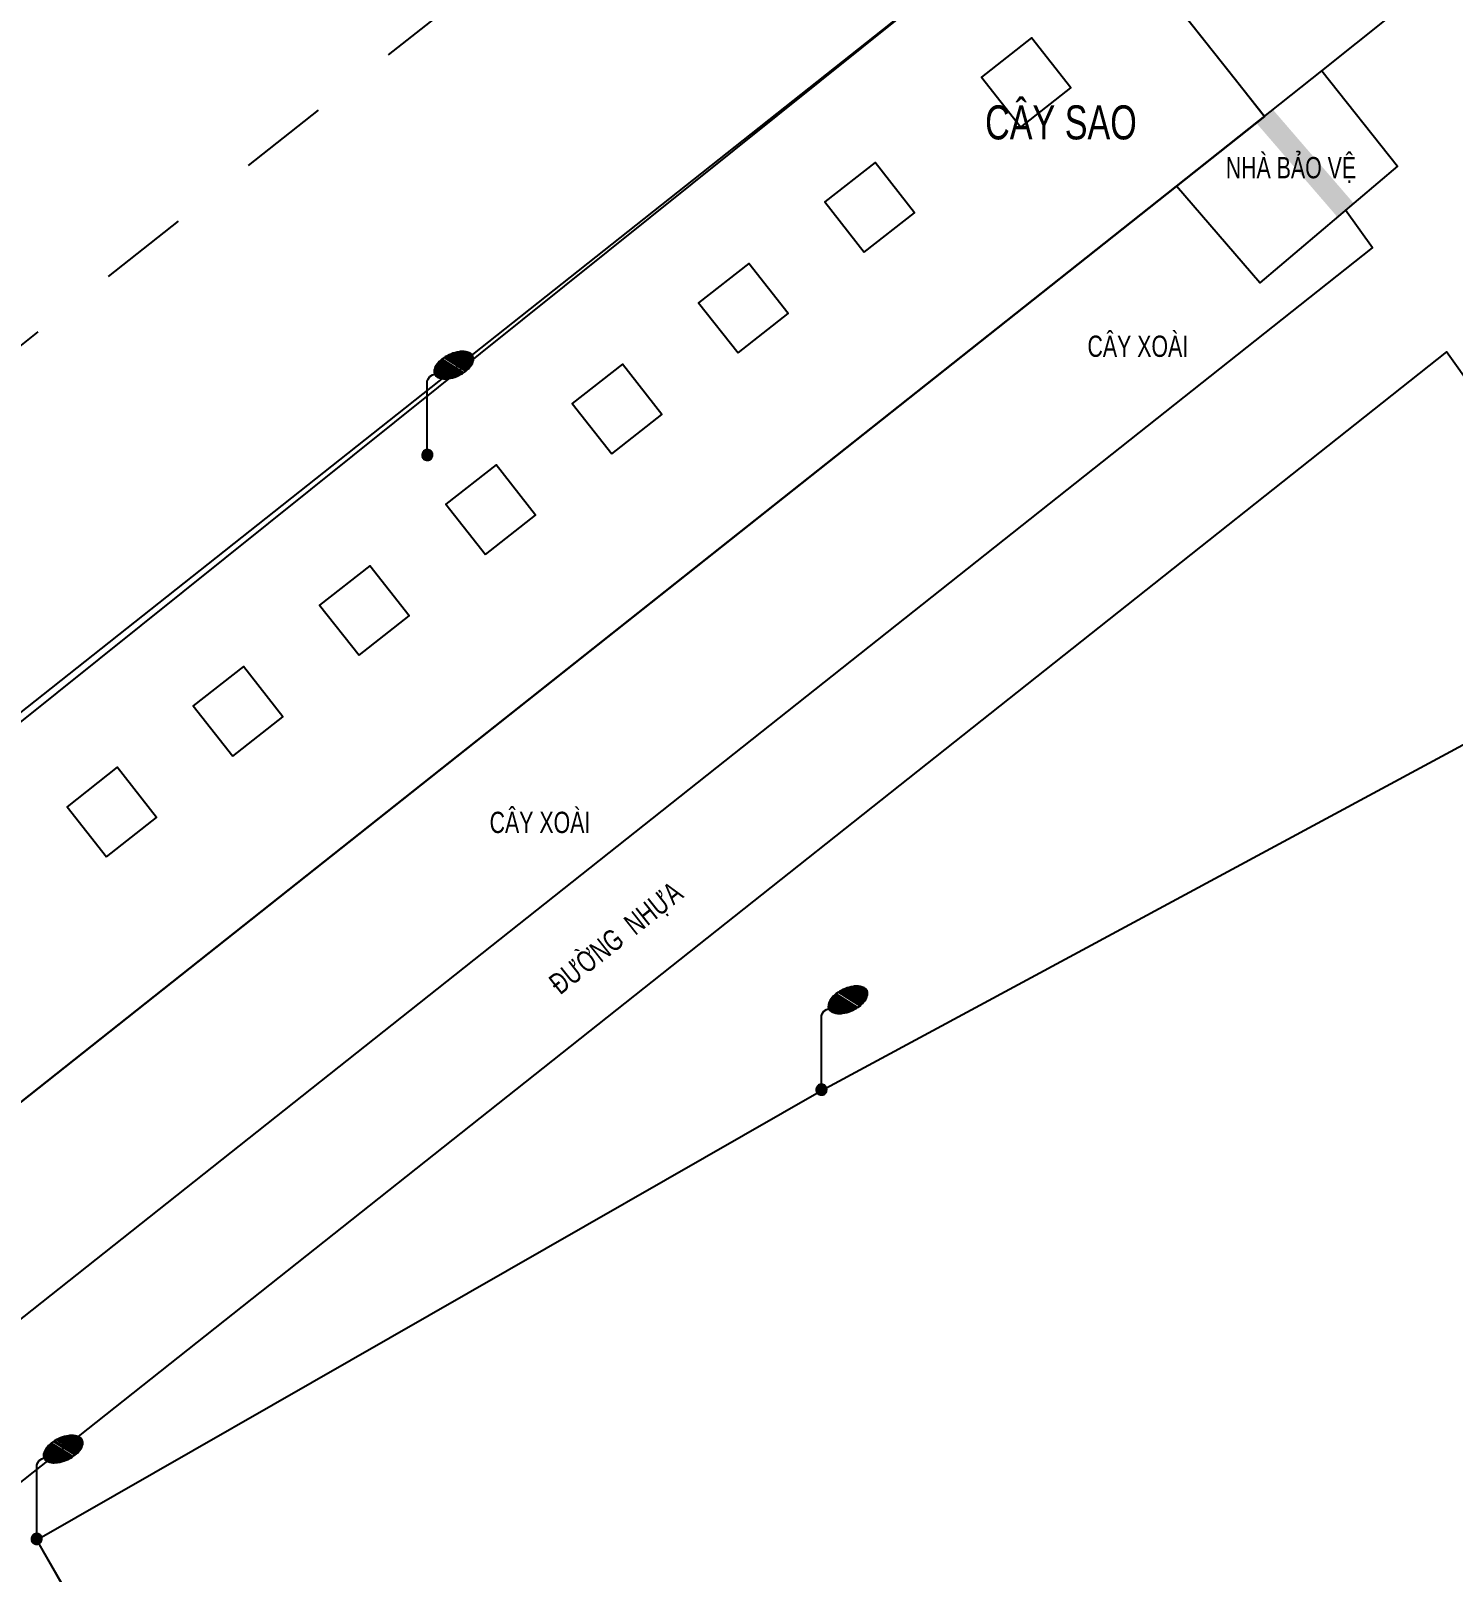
# Model space of a CAD drawing. Header units: millimetres. Extents: x 100 to 288, y -65 to 177.
# Drawn here: x 132.469 to 134.062, y 164.237 to 165.963 of the extents above; entities that cross this region are included whole.
import ezdxf

# ---------------------------------------------------------------- set-up
doc = ezdxf.new("R2010")
doc.units = ezdxf.units.MM
doc.header["$LTSCALE"] = 0.3
doc.header["$MEASUREMENT"] = 0
doc.linetypes.add('DASHDOTX2', pattern=[2, 1, -0.5, 0, -0.5])
for name, color, linetype in [('HATCH1', 8, 'CONTINUOUS'), ('KT', 8, 'CONTINUOUS'), ('Ky hieu', 7, 'CONTINUOUS')]:
    doc.layers.add(name, color=color, linetype=linetype)
doc.styles.add('DIM', font='VAVON.TTF')
doc.linetypes.add('FENCELINE2', pattern='A,0.25,-0.1,[132,ltypeshp.shx,S=0.1,R=0,X=-0.1,Y=0],-0.1,1', length=1.45)

# ---------------------------------------------------------------- blocks, each defined once
blk = doc.blocks.new('Cot den')
at = {"layer": 'Ky hieu', "color": 5, "linetype": 'Continuous'}
for p, q in [((474186.045, 1112245.174), (474186.126, 1112245.228)), ((474186.126, 1112245.228), (474186.193, 1112245.255)), ((474185.965, 1112245.026), (474185.991, 1112245.093)), ((474185.965, 1112242.67), (474185.965, 1112245.026)), ((474185.991, 1112245.093), (474186.045, 1112245.174))]:
    blk.add_line(p, q, dxfattribs=at)
mesh = blk.add_polyface(dxfattribs=at)
corners = [(474186.293, 1112245.159), (474186.24, 1112245.199), (474186.324, 1112245.147), (474186.222, 1112245.225), (474186.388, 1112245.122), (474186.202, 1112245.255), (474186.426, 1112245.115), (474186.192, 1112245.289), (474186.489, 1112245.105), (474186.184, 1112245.319), (474186.528, 1112245.105), (474186.186, 1112245.362), (474186.599, 1112245.106), (474186.187, 1112245.386), (474186.631, 1112245.111), (474186.204, 1112245.434), (474186.707, 1112245.122), (474186.22, 1112245.483), (474186.772, 1112245.14), (474186.246, 1112245.526), (474186.839, 1112245.159), (474186.272, 1112245.571), (474186.898, 1112245.183), (474186.31, 1112245.616), (474186.965, 1112245.21), (474186.343, 1112245.654), (474187.016, 1112245.237), (474186.397, 1112245.701), (474187.086, 1112245.274), (474186.425, 1112245.727), (474187.119, 1112245.297), (474186.505, 1112245.781), (474187.199, 1112245.351), (474186.538, 1112245.804), (474187.227, 1112245.377), (474186.608, 1112245.841), (474187.281, 1112245.424), (474186.658, 1112245.868), (474187.313, 1112245.462), (474186.726, 1112245.896), (474187.352, 1112245.507), (474186.785, 1112245.919), (474187.378, 1112245.552), (474186.851, 1112245.938), (474187.404, 1112245.595), (474186.917, 1112245.956), (474187.42, 1112245.644), (474186.993, 1112245.967), (474187.436, 1112245.692), (474187.025, 1112245.972), (474187.438, 1112245.716), (474187.095, 1112245.973), (474187.44, 1112245.759), (474187.135, 1112245.973), (474187.432, 1112245.789), (474187.422, 1112245.824), (474187.197, 1112245.963), (474187.422, 1112245.824), (474187.401, 1112245.854), (474187.235, 1112245.956), (474187.384, 1112245.879), (474187.3, 1112245.931), (474187.331, 1112245.919)]
mesh.append_faces([[corners[k] for k in face] for face in [(0, 0, 2, 1), (1, 2, 4, 3), (3, 4, 6, 5), (5, 6, 8, 7), (7, 8, 10, 9), (9, 10, 12, 11), (11, 12, 14, 13), (13, 14, 16, 15), (15, 16, 18, 17), (17, 18, 20, 19), (19, 20, 22, 21), (21, 22, 24, 23), (23, 24, 26, 25), (25, 26, 28, 27), (27, 28, 30, 29), (29, 30, 32, 31), (31, 32, 34, 33), (33, 34, 36, 35), (35, 36, 38, 37), (37, 38, 40, 39), (39, 40, 42, 41), (41, 42, 44, 43), (43, 44, 46, 45), (45, 46, 48, 47), (47, 48, 50, 49), (49, 50, 52, 51), (51, 52, 54, 53), (53, 54, 57, 56), (56, 55, 58, 59), (59, 58, 60, 61), (61, 60, 62, 62)]], dxfattribs={"vtx0": -1, "vtx2": -1, "color": 5})
mesh = blk.add_polyface(dxfattribs=at)
corners = [(474185.872, 1112242.529), (474185.856, 1112242.542), (474185.903, 1112242.513), (474185.846, 1112242.551), (474185.909, 1112242.511), (474185.832, 1112242.567), (474185.934, 1112242.504), (474185.824, 1112242.577), (474185.943, 1112242.503), (474185.815, 1112242.594), (474185.965, 1112242.501), (474185.808, 1112242.608), (474185.978, 1112242.502), (474185.804, 1112242.623), (474185.995, 1112242.504), (474185.799, 1112242.639), (474186.01, 1112242.508), (474185.798, 1112242.655), (474186.026, 1112242.513), (474185.796, 1112242.67), (474186.039, 1112242.519), (474185.796, 1112242.67), (474186.057, 1112242.529), (474185.798, 1112242.689), (474186.065, 1112242.535), (474185.799, 1112242.7), (474186.084, 1112242.551), (474185.806, 1112242.723), (474186.089, 1112242.557), (474185.808, 1112242.732), (474186.105, 1112242.577), (474185.82, 1112242.754), (474186.109, 1112242.585), (474185.824, 1112242.762), (474186.121, 1112242.608), (474185.84, 1112242.782), (474186.123, 1112242.616), (474185.846, 1112242.789), (474186.13, 1112242.639), (474185.864, 1112242.804), (474186.131, 1112242.65), (474185.872, 1112242.81), (474186.133, 1112242.67), (474185.89, 1112242.82), (474186.131, 1112242.684), (474185.903, 1112242.826), (474186.13, 1112242.7), (474185.919, 1112242.831), (474186.125, 1112242.716), (474185.934, 1112242.835), (474186.121, 1112242.732), (474185.951, 1112242.837), (474186.114, 1112242.745), (474185.965, 1112242.838), (474186.105, 1112242.762), (474185.986, 1112242.836), (474186.097, 1112242.772), (474185.995, 1112242.835), (474186.084, 1112242.789), (474186.02, 1112242.828), (474186.073, 1112242.797), (474186.026, 1112242.826), (474186.057, 1112242.81)]
mesh.append_faces([[corners[k] for k in face] for face in [(0, 0, 2, 1), (1, 2, 4, 3), (3, 4, 6, 5), (5, 6, 8, 7), (7, 8, 10, 9), (9, 10, 12, 11), (11, 12, 14, 13), (13, 14, 16, 15), (15, 16, 18, 17), (17, 18, 20, 19), (21, 20, 22, 23), (23, 22, 24, 25), (25, 24, 26, 27), (27, 26, 28, 29), (29, 28, 30, 31), (31, 30, 32, 33), (33, 32, 34, 35), (35, 34, 36, 37), (37, 36, 38, 39), (39, 38, 40, 41), (41, 40, 42, 43), (43, 42, 44, 45), (45, 44, 46, 47), (47, 46, 48, 49), (49, 48, 50, 51), (51, 50, 52, 53), (53, 52, 54, 55), (55, 54, 56, 57), (57, 56, 58, 59), (59, 58, 60, 61), (61, 60, 62, 62)]], dxfattribs={"vtx0": -1, "vtx2": -1, "color": 5})

msp = doc.modelspace()

# ---------------------------------------------------------------- linework, layer by layer
at = {"layer": 'HATCH1', "ltscale": 5}
msp.add_lwpolyline([(134.81151, 154.27869), (132.7996, 157.72442, -0.4125842), (132.85832, 157.95051), (133.18539, 158.17341), (132.94511, 158.58683), (132.60548, 158.39972, -0.4672487), (132.35173, 158.49833), (131.80448, 159.42575), (130.29063, 162.02676, -0.3119335), (130.40888, 163.54672), (133.5901, 166.09666), (133.69655, 166.06171), (133.81841, 165.90821), (133.85104, 165.8671), (130.68649, 163.35966), (130.55512, 162.65805), (130.75283, 162.33242), (131.17242, 161.5737), (131.67246, 160.76315), (132.94511, 158.58683), (133.18539, 158.17341), (133.35796, 157.92728), (134.76267, 155.49507)], format="xyb", dxfattribs=at)
at = {"layer": 'HATCH1'}
for points in [[(133.85104, 165.8671), (133.69655, 166.06171), (133.5901, 166.09666), (131.99517, 164.83352), (131.23288, 164.21105), (130.40888, 163.54672), (130.40888, 163.54672), (130.25735, 163.32815), (130.15903, 163.07064), (130.11062, 162.5238), (130.17665, 162.24215), (130.29063, 162.02676), (131.55561, 159.8475), (132.35173, 158.49833), (132.45091, 158.40296), (132.60548, 158.39972), (132.94511, 158.58683)], [(135.61215, 162.92833), (134.202, 165.39684), (134.05484, 165.60326), (131.70454, 163.74097), (131.61582, 163.85294), (133.97181, 165.71974), (133.94165, 165.76205)]]:
    msp.add_lwpolyline(points, dxfattribs=at)
at = {"layer": 'HATCH1', "ltscale": 5}
for points in [[(133.85104, 165.8671), (133.69655, 166.06171), (133.5901, 166.09666), (131.99517, 164.83352), (131.23288, 164.21105), (130.40888, 163.54672), (130.40888, 163.54672), (130.25735, 163.32815), (130.15903, 163.07064), (130.11062, 162.5238), (130.17665, 162.24215), (130.29063, 162.02676), (131.55561, 159.8475), (132.35173, 158.49833), (132.45091, 158.40296), (132.60548, 158.39972), (132.94511, 158.58683)], [(135.61215, 162.92833), (134.202, 165.39684), (134.05484, 165.60326), (131.70454, 163.74097), (131.61582, 163.85294), (133.97181, 165.71974), (133.94165, 165.76205)]]:
    msp.add_lwpolyline(points, dxfattribs=at)
at = {"layer": 'HATCH1', "linetype": 'FENCELINE2', "ltscale": 2}
for points in [[(133.91509, 165.91795), (134.03342, 166.01305)], [(130.55512, 162.65805), (130.55512, 162.65805), (130.68649, 163.35966), (131.49381, 163.99918), (133.75244, 165.78884), (133.75244, 165.78884)]]:
    msp.add_lwpolyline(points, dxfattribs=at)
at = {"layer": 'HATCH1'}
for points in [[(133.57795, 165.85482), (133.63414, 165.89892), (133.59004, 165.95511), (133.53385, 165.91101)], [(133.40279, 165.71507), (133.45898, 165.75917), (133.41488, 165.81536), (133.35869, 165.77126)], [(133.26134, 165.60222), (133.31753, 165.64632), (133.27343, 165.70251), (133.21724, 165.65841)], [(133.11989, 165.48936), (133.17608, 165.53346), (133.13198, 165.58965), (133.07579, 165.54555)], [(132.97844, 165.37651), (133.03463, 165.42061), (132.99053, 165.4768), (132.93434, 165.4327)], [(132.83699, 165.26365), (132.89318, 165.30775), (132.84908, 165.36394), (132.79289, 165.31984)], [(132.69554, 165.1508), (132.75173, 165.1949), (132.70763, 165.25109), (132.65144, 165.20699)], [(132.55409, 165.03794), (132.61028, 165.08204), (132.56618, 165.13823), (132.50999, 165.09413)]]:
    msp.add_lwpolyline(points, close=True, dxfattribs=at)
at = {"layer": 'HATCH1', "linetype": 'Continuous', "ltscale": 0.7}
msp.add_lwpolyline([(133.91509, 165.91795), (133.9999, 165.81148), (133.84564, 165.68056), (133.75244, 165.78884), (133.91509, 165.91795)], dxfattribs=at)
at = {"layer": 'HATCH1', "lineweight": 35, "const_width": 0.02381}
msp.add_lwpolyline([(133.94165, 165.76205), (133.85104, 165.8671)], dxfattribs=at)
at = {"layer": 'HATCH1', "linetype": 'FENCELINE2'}
msp.add_lwpolyline([(135.63441, 162.84947), (133.88225, 161.83534), (132.80584, 163.69441), (132.47602, 164.27318), (133.35477, 164.77617), (134.25979, 165.26423), (135.63441, 162.84947)], dxfattribs=at)
at = {"layer": 'HATCH1', "ltscale": 5}
msp.add_lwpolyline([(132.47602, 164.27318), (133.35477, 164.77617), (134.25979, 165.26423), (135.63441, 162.84947), (133.88225, 161.83534)], close=True, dxfattribs=at)
at = {"layer": 'KT', "linetype": 'DASHDOTX2', "lineweight": -2, "ltscale": 0.0005, "flags": 128}
msp.add_lwpolyline([(146.55185, 165.89217), (141.44051, 173.55514), (138.50822, 172.00928, 0.1199755), (137.96703, 171.5302), (135.80479, 168.41503, -0.0751899), (135.23025, 167.8034), (129.23572, 163.06135), (136.47891, 150.65653), (143.62361, 154.82832), (140.16447, 160.79761), (147.18299, 164.71746), (147.07065, 164.95796), (146.58091, 165.84862), (146.55185, 165.89217)], format="xyb", dxfattribs=at)

# ---------------------------------------------------------------- block references
at = {"layer": 'HATCH1', "xscale": 0.03504980631987564, "yscale": 0.03504980634066435, "zscale": 0.03504980631806899}
for p in [(-16487.21277, -38818.40226), (-16486.77145, -38819.11291), (-16487.65019, -38819.6159)]:
    msp.add_blockref('Cot den', p, dxfattribs=at)

# ---------------------------------------------------------------- texts
at = {"layer": 'HATCH1', "style": 'DIM', "width": 0.75}
for s, height, p in [('CAÂY SAO', 0.038095, (133.53804, 165.84131)), ('NHAØ BAÛO VEÄ', 0.0238096, (133.8075, 165.79778)), ('CAÂY XOAØI', 0.02381, (133.65264, 165.5978)), ('CAÂY XOAØI', 0.02381, (132.9832, 165.06467))]:
    msp.add_text(s, height=height, dxfattribs=at).set_placement(p)
msp.add_text('ÑÖÔØNG  NHÖÏA', height=0.0238096, rotation=38.39203, dxfattribs=at).set_placement((133.06212, 164.88271))

doc.saveas('drawing.dxf')
